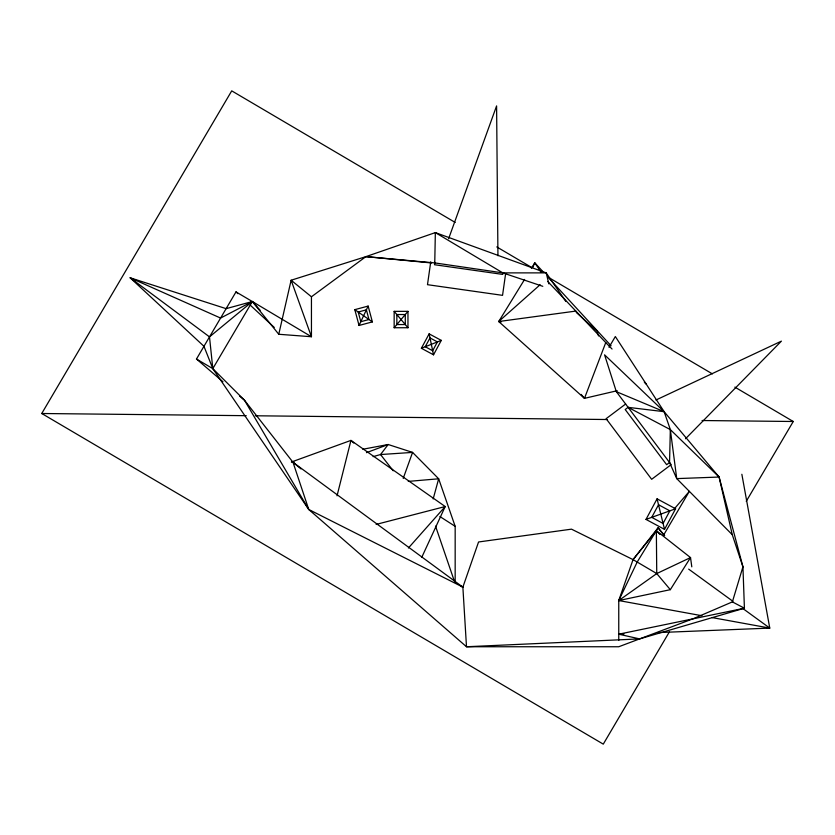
<?xml version="1.0" encoding="UTF-8"?>
<svg xmlns="http://www.w3.org/2000/svg" width="835" height="835" viewBox="0 0 835 835"><rect width="100%" height="100%" fill="white"/><g stroke="black" fill="none" stroke-linecap="round" stroke-linejoin="round"><path stroke-width="1.25" d="M548.866 283.869L546.184 272.878L502.816 272.878L434.753 262.91L435.348 232.6L546.184 272.878L565.806 301.383M542.792 286.311L502.816 272.878L435.348 232.6L365.918 256.627L291.123 280.236L311.445 336.735L278.765 334.271L291.123 280.236L311.445 296.78L311.445 336.735L252.327 301.518L226.118 308.658L130.135 277.794L203.959 346.295L212.81 368.632L308.762 509.496L466.494 646.749L639.6 638.9L744.413 608.214L742.941 566.829L732.274 534.724L676.736 478.612L669.555 462.517L670.338 429.597L664.128 411.686L615.343 336.536L609.007 347.297M430.745 261.804L427.489 284.683L502.545 295.35L505.613 273.734M434.837 262.315L434.503 264.716L502.816 274.423M337.037 495.792L350.95 440.4L445.201 506.542L421.769 557.31M433.177 498.923L438.667 478.789L412.573 452.403L388.181 444.512L362.808 449.251M664.681 535.642L658.074 527.793L656.352 530.705L690.524 557.582L670.317 589.677L656.748 573.572L633.045 559.617L571.505 529.16L478.559 541.978L462.872 587.141L466.494 646.749L618.756 646.749L693.342 618.672L732.378 601.889L742.941 566.829L719.102 477.046L664.128 411.686L604.571 354.833L616.334 391.657L671.163 464.646L651.655 479.3L606.126 418.69L625.634 404.036M674.127 509.079L689.345 491.356L663.689 534.922L658.074 527.793L633.045 559.617L618.756 600.553L618.756 640.466M403.221 478.392L412.573 452.403L380.541 454.543L373.109 456.62M448.625 238.706L496.595 105.909L497.942 255.74M547.687 281.426L605.761 342.59L584.469 398.358L498.714 321.527L524.589 279.433M532.626 267.555L534.797 262.806L542.687 271.396M359.05 325.462L368.141 306.08L354.812 309.649L359.05 325.462L372.379 321.892L368.141 306.08M421.372 348.279L429.138 333.854L441.287 340.388L433.532 354.812L421.372 348.279L441.287 340.388M645.998 519.412L657.072 498.829L675.598 508.786L664.524 529.38L645.998 519.412L675.598 508.786M669.472 631.719L603.277 744.142L41.75 413.502L231.723 90.858L455.211 222.454M222.945 381.741L196.476 359.019L235.992 291.895L252.327 301.518L260.144 310.244M746.25 501.313L793.25 421.498L734.852 387.106M531.394 268.348L534.797 262.806L541.059 272.241M633.045 559.617L656.352 530.705L659.911 534.442M394.162 327.738L407.96 311.351L394.162 311.351L394.162 327.738L407.96 327.738L407.96 311.351M408.419 548.01L445.201 506.542L376.126 524.422M685.535 438.751L781.403 341.139L655.924 400.028M501.125 322.018L498.714 321.527L540.151 284.704M300.997 468.926L293.002 462.287L244.509 400.268L212.81 368.632L209.501 336.881L252.327 301.518L278.765 334.271M616.334 391.657L664.128 411.686L628.108 407.344L625.196 409.526L666.643 464.698L669.555 462.517M311.445 296.78L365.918 256.627L434.753 262.91M691.797 566.85L690.524 557.582L656.748 573.572L618.756 600.553L701.932 615.729M366.492 452.674L388.181 444.512L380.541 454.543L393.222 470.773M617.211 390.707L584.469 398.358L581.16 394.423M670.317 589.677L618.756 600.553L637.188 562.059L656.352 530.705L656.748 573.572M639.6 638.9L618.756 634.183L744.413 608.214L732.378 601.889M498.714 321.527L575.847 311.079M408.273 481.398L438.667 478.789L455.169 526.332L455.169 582.204M618.756 634.183L623.964 633.974M657.803 632.606L769.766 628.097L741.856 474.27M732.274 534.724L719.102 477.046L676.736 478.612L670.338 429.597L628.108 407.344M293.993 462.016L291.384 462.026L350.95 440.4L353.758 443.041M41.75 413.502L246.231 415.684M255.343 415.778L607.003 419.514M702.078 420.527L793.25 421.498M365.918 256.627L431.538 262.962M712.172 617.587L769.766 628.097L742.378 608.183M460.576 586.055L462.872 587.141L293.002 462.287L308.762 509.496L462.872 587.141M496.762 246.92L531.582 267.419M549.545 278.003L712.391 373.882M196.476 359.019L212.81 368.632L252.327 301.518L220.586 318.062L130.135 277.794L209.501 336.881M439.899 516.541L455.169 526.332M354.812 309.649L372.379 321.892M688.677 569.126L732.9 601.294M239.603 396.061L244.509 400.268L308.762 509.496M576.265 312.415L597.004 331.151L598.518 335.889M235.992 291.895L237.902 293.67M250.333 305.213L274.235 327.404M670.338 429.597L719.102 477.046M605.761 342.59L612.055 349.02M644.38 382.106L646.175 383.943L644.422 382.033M547.948 277.116L611.095 345.794M394.162 311.351L407.96 327.738M435.526 526.113L454.334 581.066M657.072 498.829L664.524 529.38M429.138 333.854L433.532 354.812M429.994 337.914L425.245 346.744L432.676 350.742L437.425 341.922L429.994 337.914M658.523 504.747L651.738 517.356L663.073 523.451L669.858 510.853L658.523 504.747M366.377 309.837L358.225 312.019L360.814 321.705L368.976 319.523L366.377 309.837M405.288 314.534L396.844 314.534L396.844 324.554L405.288 324.554L405.288 314.534"/></g></svg>
